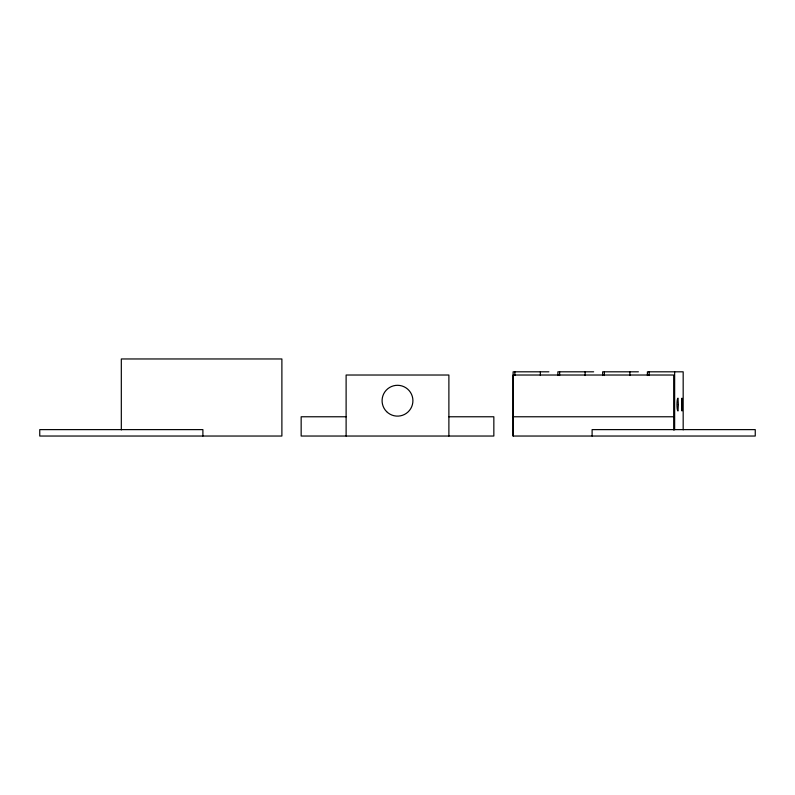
<?xml version="1.0" encoding="UTF-8"?>
<svg xmlns="http://www.w3.org/2000/svg" width="795" height="795" viewBox="0 0 795 795"><rect width="100%" height="100%" fill="white"/><g stroke="black" fill="none" stroke-linecap="round" stroke-linejoin="round"><path stroke-width="1.19" d="M592.106 436.038L592.106 429.618L755.25 429.618L755.25 436.038L513.113 436.038L513.113 371.812L548.888 371.812M557.871 375.518L557.871 371.812L593.646 371.812M602.64 375.518L602.64 371.812L638.405 371.812M647.398 375.518L647.398 371.812L683.173 371.812L683.173 429.857M346.113 416.769L301.156 416.769L301.156 436.038L493.844 436.038L493.844 416.769L448.887 416.769M513.113 416.769L673.683 416.769M674.647 371.812L674.647 429.857M673.683 430.016L673.683 375.021L513.113 375.021L513.113 436.038M649.147 371.812L649.147 375.518M629.888 371.812L629.888 375.518M604.389 371.812L604.389 375.518M585.12 371.812L585.12 375.518M559.63 371.812L559.63 375.518M540.361 371.812L540.361 375.518M514.862 371.812L514.862 375.518M448.887 436.038L448.887 375.021L346.113 375.021L346.113 436.038M202.894 436.038L202.894 429.618L39.75 429.618L39.75 436.038L281.887 436.038L281.887 358.962L121.317 358.962L121.317 429.916M678.334 404.566L677.996 410.985A6.43 1.004 -90 0 1 676.972 404.566A6.43 1.004 -90 0 1 677.996 398.136L678.334 404.566M681.703 401.356L681.991 410.975L681.991 398.156L681.703 401.356M386.599 411.611A15.413 15.413 0 0 0 412.386 404.705A15.413 15.413 0 0 0 393.515 385.823A15.413 15.413 0 0 0 386.599 411.611"/></g></svg>
